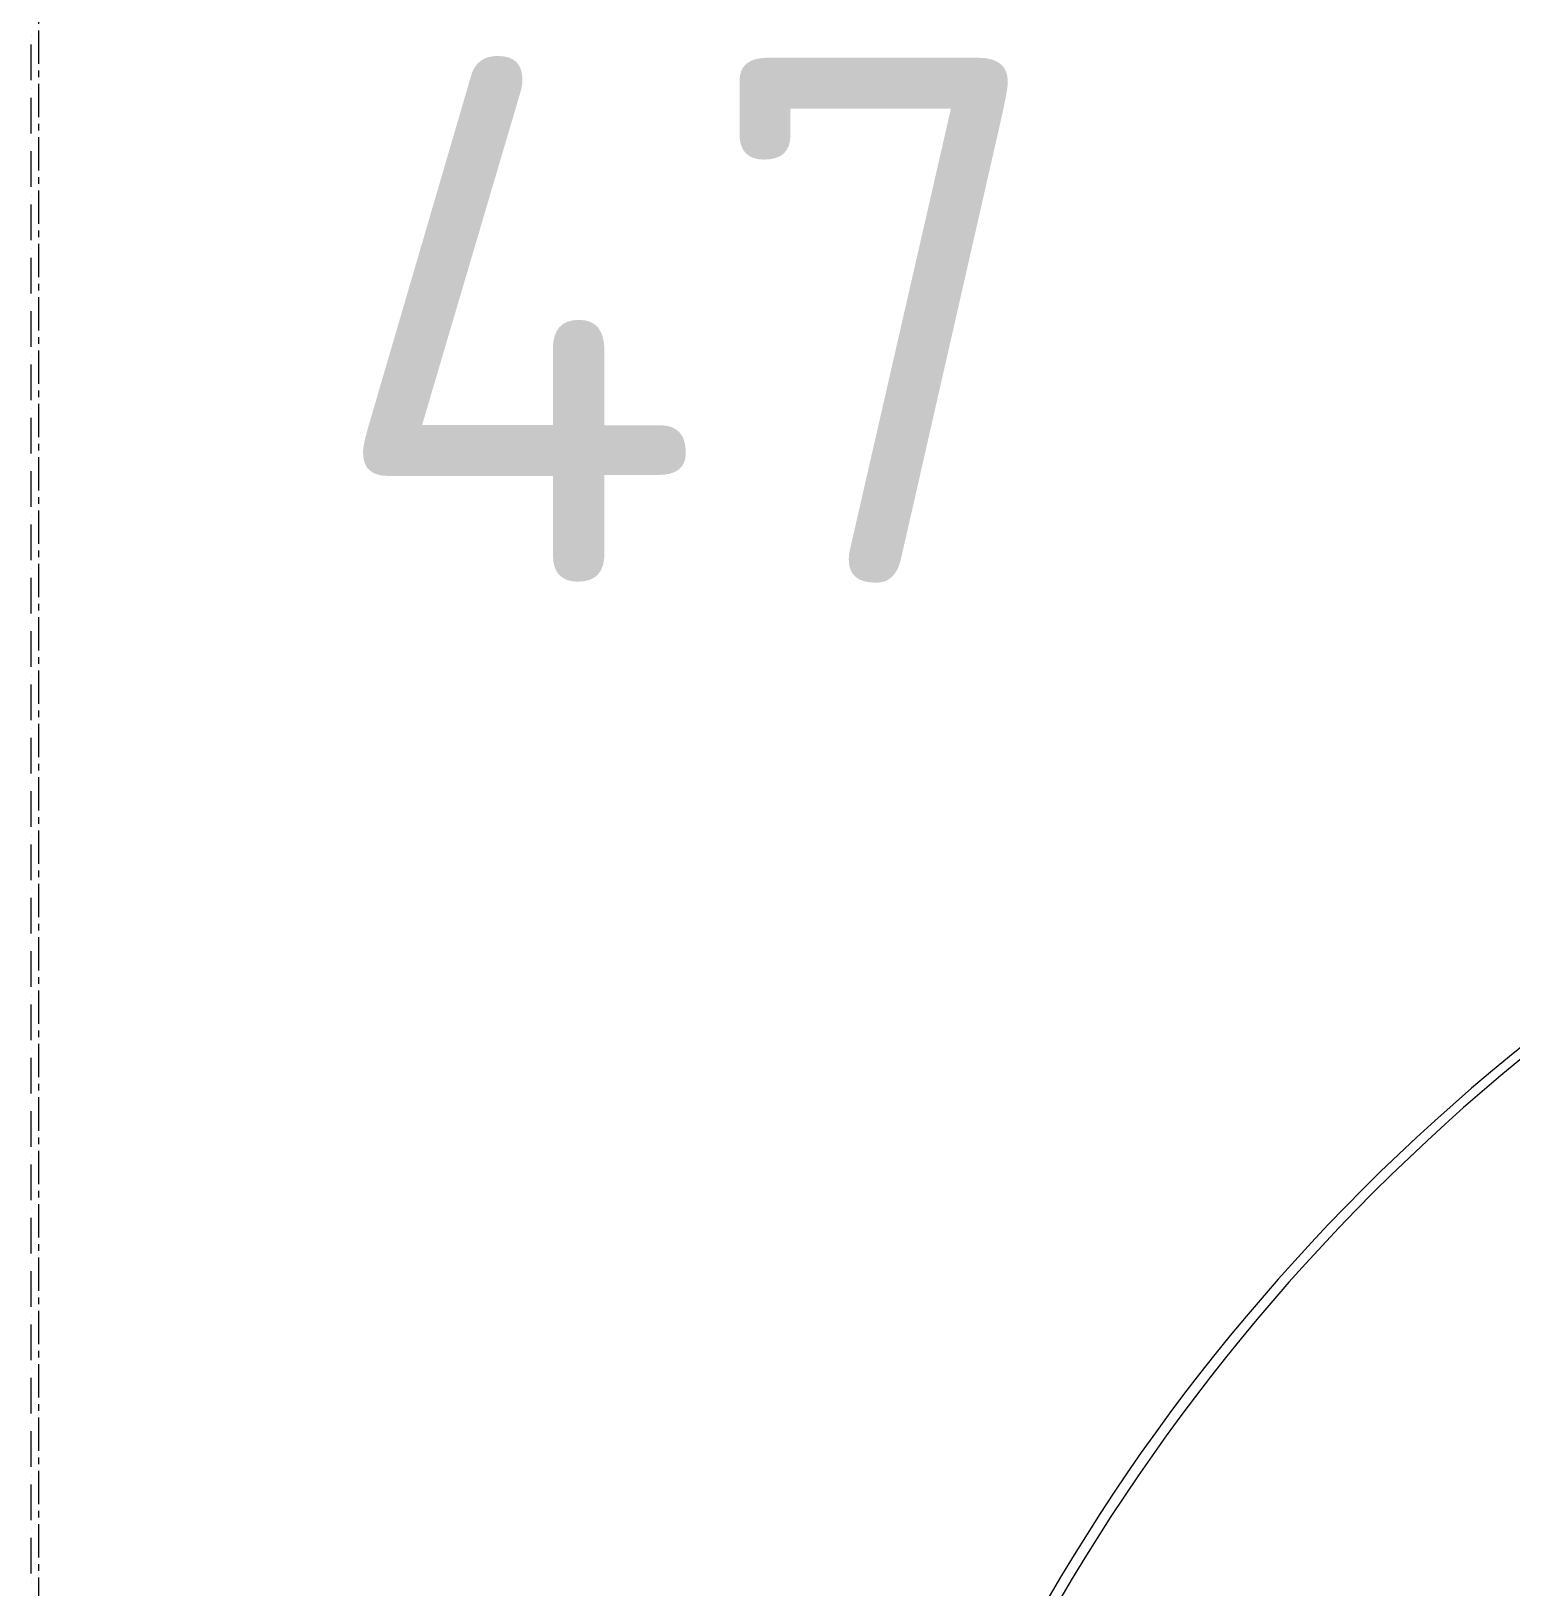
# Model space of a CAD drawing. Header units: millimetres. Extents: x -10178924 to 11692288, y -947381 to 58396.
# Drawn here: x 770255 to 770959, y -784158 to -783417 of the extents above; entities that cross this region are included whole.
import ezdxf

# ---------------------------------------------------------------- set-up
doc = ezdxf.new("R2010")
doc.units = ezdxf.units.MM
doc.linetypes.add('осевая', pattern=[50.8, 31.75, -6.35, 6.35, -6.35])
doc.layers.add('PDF _АР_Двери', color=7, linetype='Continuous', true_color=0x545454)
doc.layers.add('PDF _Размеры осевые', color=7, linetype='Continuous', true_color=0x5d6970)
for name, color, linetype, lineweight in [('АР_Двери', 250, 'Continuous', 9), ('Двери', 7, 'Continuous', 9), ('Размеры осевые', 153, 'Continuous', 9)]:
    doc.layers.add(name, color=color, linetype=linetype, lineweight=lineweight)
doc.layers.add('ТХ пищеблок новое 12.09', color=252, linetype='Continuous')
doc.styles.add('GOST-2.304_Type-B', font='GOST_Common.ttf')

# ---------------------------------------------------------------- blocks, each defined once
blk = doc.blocks.new('*U2230')
at = {"layer": 'АР_Двери'}
blk.add_arc((-50, 0), 949.73, 180, 270, dxfattribs=at)
blk = doc.blocks.new('A$C5282721b')
at = {"layer": 'Размеры осевые', "color": 251, "linetype": 'осевая', "ltscale": 0.5, "transparency": 33554687}
blk.add_line((47900, -19000), (47900, 1500), dxfattribs=at)
at = {"layer": 'Двери', "color": 18, "linetype": 'Continuous', "ltscale": 2, "true_color": 0x000000, "transparency": 33554687, "rotation": 270}
blk.add_blockref('*U2230', (49206.891, -3901.299), dxfattribs=at)
at = {"layer": 'ТХ пищеблок новое 12.09', "transparency": 33554687, "style": 'GOST-2.304_Type-B'}
blk.add_text('47', height=250, dxfattribs=at).set_placement((48037.222, -2889.468))

msp = doc.modelspace()

# ---------------------------------------------------------------- linework, layer by layer
at = {"layer": 'PDF _АР_Двери', "lineweight": 9}
msp.add_arc((771560.82, -784640.65), 950.35, 89.99998, 180.00002, dxfattribs=at)
at = {"layer": 'PDF _Размеры осевые', "lineweight": 9}
for points in [[(770254.82, -783419.36), (770254.82, -783419.36)], [(770254.82, -783440.53), (770254.82, -783423.6)], [(770254.82, -783444.76), (770254.82, -783444.76)], [(770254.82, -783465.93), (770254.82, -783449)], [(770254.82, -783470.16), (770254.82, -783470.16)], [(770254.82, -783491.33), (770254.82, -783474.4)], [(770254.82, -783495.56), (770254.82, -783495.56)], [(770254.82, -783516.73), (770254.82, -783499.8)], [(770254.82, -783520.96), (770254.82, -783520.96)], [(770254.82, -783542.13), (770254.82, -783525.2)], [(770254.82, -783546.36), (770254.82, -783546.36)], [(770254.82, -783567.53), (770254.82, -783550.6)], [(770254.82, -783571.76), (770254.82, -783571.76)], [(770254.82, -783592.93), (770254.82, -783576)], [(770254.82, -783597.17), (770254.82, -783597.17)], [(770254.82, -783618.33), (770254.82, -783601.4)], [(770254.82, -783622.56), (770254.82, -783622.56)], [(770254.82, -783643.73), (770254.82, -783626.8)], [(770254.82, -783647.96), (770254.82, -783647.96)], [(770254.82, -783669.13), (770254.82, -783652.2)], [(770254.82, -783673.36), (770254.82, -783673.36)], [(770254.82, -783694.53), (770254.82, -783677.6)], [(770254.82, -783698.76), (770254.82, -783698.76)], [(770254.82, -783719.93), (770254.82, -783703)], [(770254.82, -783724.17), (770254.82, -783724.17)], [(770254.82, -783745.33), (770254.82, -783728.4)], [(770254.82, -783749.56), (770254.82, -783749.56)], [(770254.82, -783770.73), (770254.82, -783753.8)], [(770254.82, -783774.96), (770254.82, -783774.96)], [(770254.82, -783796.13), (770254.82, -783779.2)], [(770254.82, -783800.37), (770254.82, -783800.37)], [(770254.82, -783821.53), (770254.82, -783804.6)], [(770254.82, -783825.77), (770254.82, -783825.77)], [(770254.82, -783846.93), (770254.82, -783830)], [(770254.82, -783851.17), (770254.82, -783851.17)], [(770254.82, -783872.33), (770254.82, -783855.4)], [(770254.82, -783876.56), (770254.82, -783876.56)], [(770254.82, -783897.74), (770254.82, -783880.8)], [(770254.82, -783901.96), (770254.82, -783901.96)], [(770254.82, -783923.13), (770254.82, -783906.2)], [(770254.82, -783927.37), (770254.82, -783927.37)], [(770254.82, -783948.53), (770254.82, -783931.6)], [(770254.82, -783952.77), (770254.82, -783952.77)], [(770254.82, -783973.93), (770254.82, -783957)], [(770254.82, -783978.17), (770254.82, -783978.17)], [(770254.82, -783999.33), (770254.82, -783982.4)], [(770254.82, -784003.57), (770254.82, -784003.57)], [(770254.82, -784024.74), (770254.82, -784007.8)], [(770254.82, -784028.97), (770254.82, -784028.97)], [(770254.82, -784050.13), (770254.82, -784033.2)], [(770254.82, -784054.37), (770254.82, -784054.37)], [(770254.82, -784075.53), (770254.82, -784058.6)], [(770254.82, -784079.77), (770254.82, -784079.77)], [(770254.82, -784100.93), (770254.82, -784084)], [(770254.82, -784105.17), (770254.82, -784105.17)], [(770254.82, -784126.34), (770254.82, -784109.4)], [(770254.82, -784130.57), (770254.82, -784130.57)], [(770254.82, -784151.74), (770254.82, -784134.8)], [(770254.82, -784155.97), (770254.82, -784155.97)]]:
    msp.add_lwpolyline(points, dxfattribs=at)

# ---------------------------------------------------------------- block references
msp.add_blockref('A$C5282721b', (722358.55, -780790.44))

doc.saveas('drawing.dxf')
